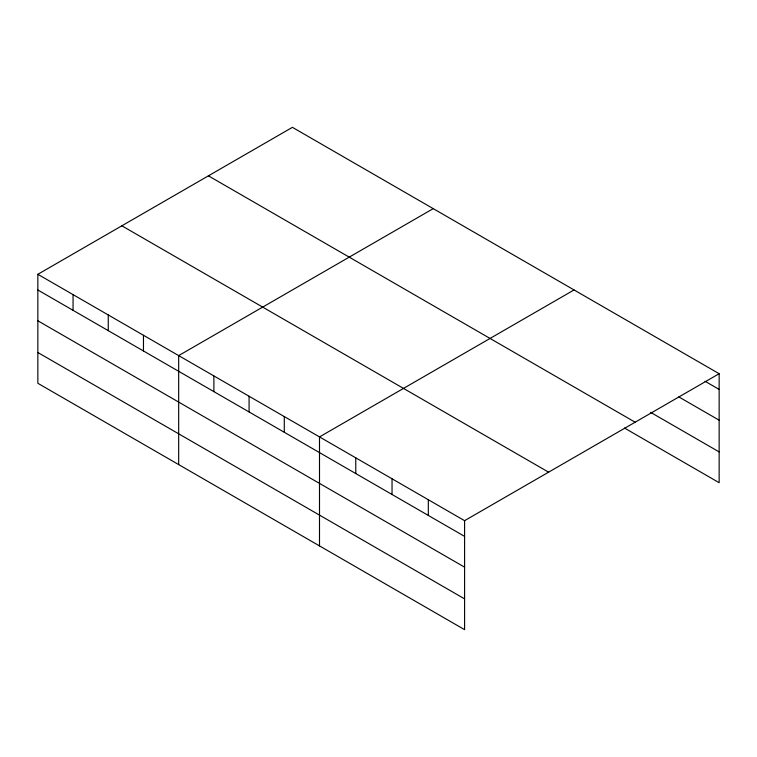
<?xml version="1.0" encoding="UTF-8"?>
<svg xmlns="http://www.w3.org/2000/svg" width="757" height="757" viewBox="0 0 757 757"><rect width="100%" height="100%" fill="white"/><g stroke="black" fill="none" stroke-linecap="round" stroke-linejoin="round"><path stroke-width="1.14" d="M37.85 274.299L464.59 520.674L464.59 629.663L37.85 383.288L37.85 274.299L292.41 127.337L719.15 373.712L719.15 482.701L624.44 428.017M433.231 208.639L178.671 355.61L178.671 464.599M574.061 289.94L319.501 436.912L319.501 545.901M464.59 520.674L719.15 373.712M705.041 381.263L719.15 389.41M678.849 396.923L719.15 420.192M650.632 412.357L719.15 451.91M208.402 175.832L635.142 422.207M121.858 225.804L548.598 472.179M37.85 289.997L464.59 536.372M37.85 320.788L464.59 567.163M37.85 352.507L464.59 598.882M428.32 499.734L428.32 515.432M392.041 478.793L392.041 494.491M355.771 457.853L355.771 473.551M284.291 416.587L284.291 432.285M249.081 396.261L249.081 411.959M213.881 375.936L213.881 391.634M143.47 335.285L143.47 350.974M108.26 314.959L108.26 330.648M73.06 294.624L73.06 310.323"/></g></svg>
